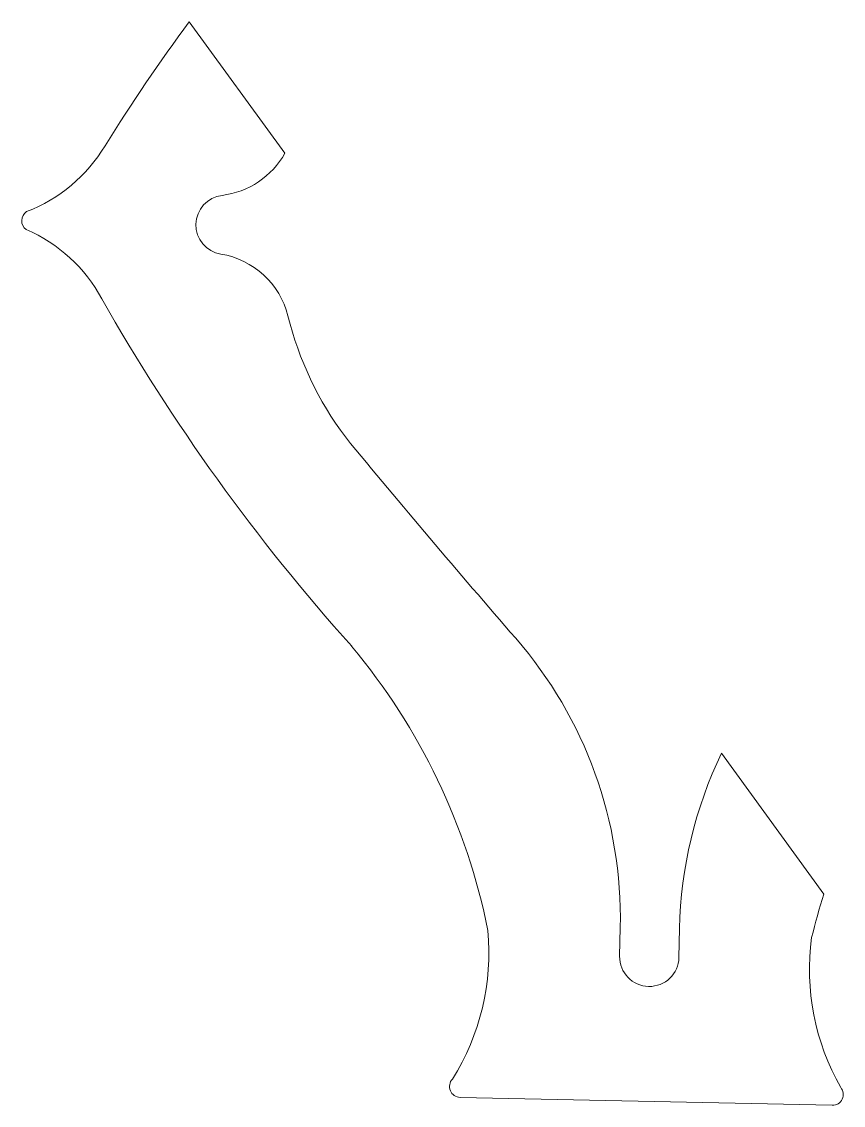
# Model space of a CAD drawing. Header units: inches. Extents: x 1.2 to 35.8, y 1.3 to 47.
import ezdxf

# ---------------------------------------------------------------- set-up
doc = ezdxf.new("R2010")
doc.units = ezdxf.units.IN
doc.header["$MEASUREMENT"] = 0

msp = doc.modelspace()

# ---------------------------------------------------------------- linework, layer by layer
at = {"color": 7, "linetype": 'Continuous', "lineweight": 15}
for p, q in [((8.243, 46.965), (12.273, 41.423)), ((30.672, 16.123), (34.99, 10.185)), ((26.38, 7.563), (26.406, 8.779)), ((28.879, 7.51), (28.905, 8.725)), ((35.339, 1.275), (19.658, 1.612))]:
    msp.add_line(p, q, dxfattribs=at)
for centre, radius, start, end in [((76.023, -2.857), 84.121, 143.68248, 147.98746), ((-0.957, 45.099), 6.576, 290.895, 329.2434), ((9.209, 43.115), 3.5, 276.8326, 331.0921), ((9.774, 38.398), 1.25, 96.8326, 260.7058), ((1.639, 38.573), 0.457, 123.1958, 234.3427), ((-1.235, 32.165), 6.576, 28.2951, 66.6435), ((9.007, 33.711), 3.5, 14.004, 80.7058), ((77.734, 76.77), 84.121, 209.55102, 221.86555), ((26.311, 38.027), 14.335, 194.004, 216.7287), ((345.381, 301.77), 428.281, 219.48191, 220.96904), ((-5.59, 3.355), 26.943, 11.3184, 39.8754), ((8.41, 9.165), 18, 358.7692, 40.969), ((46.901, 8.338), 18, 154.3751, 178.7692), ((60.639, 1.932), 26.943, 162.1646, 166.2201), ((10.836, 7.72), 10.036, 327.8646, 5.2755), ((44.416, 6.999), 10.036, 172.263, 209.6738), ((27.63, 7.537), 1.25, 178.7692, 358.7692), ((19.668, 2.069), 0.457, 136.8382, 268.7692), ((35.349, 1.732), 0.457, 268.7692, 40.7002)]:
    msp.add_arc(centre, radius, start, end, dxfattribs=at)

doc.saveas('drawing.dxf')
